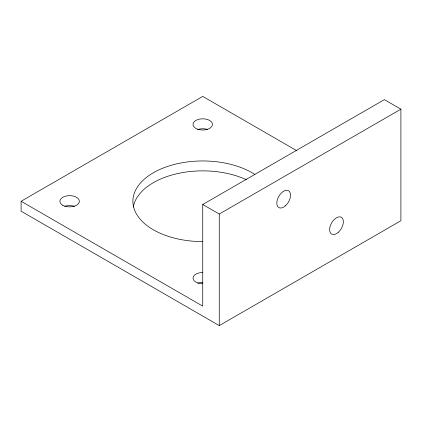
<?xml version="1.0" encoding="UTF-8"?>
<svg xmlns="http://www.w3.org/2000/svg" width="422" height="422" viewBox="0 0 422 422"><rect width="100%" height="100%" fill="white"/><g stroke="black" fill="none" stroke-linecap="round" stroke-linejoin="round"><path stroke-width="0.63" d="M21.1 201.268L202.734 306.135L202.734 204.491L384.368 99.624L400.9 109.171L400.9 220.732L219.266 325.594L21.1 211.185L21.1 201.268L202.734 96.406L296.682 150.643M202.734 204.491L219.266 214.033L400.9 109.171M219.266 214.033L219.266 325.594M202.734 283.732A9.717 5.607 0 0 1 193.018 278.119A9.717 5.607 0 0 1 202.734 272.512M197.876 283.178A9.717 5.607 0 0 1 202.734 282.429M64.761 206.326A9.717 5.607 0 0 1 74.478 206.326M197.876 129.475A9.717 5.607 0 0 1 207.592 129.475M133.262 207.086A69.836 40.317 0 0 1 175.774 173.991A69.836 40.317 0 0 1 246.443 179.74M202.734 241.59A69.836 40.317 0 0 1 139.038 184.741A69.836 40.317 0 0 1 254.962 174.508M62.751 205.234A9.717 5.607 0 0 0 79.009 202.724A9.717 5.607 0 0 0 67.109 195.85A9.717 5.607 0 0 0 62.751 205.234M338.27 232.327A9.717 5.607 -60 0 0 341.351 217.272A9.717 5.607 -60 0 0 329.856 227.469A9.717 5.607 -60 0 0 338.27 232.327M197.876 129.274A9.717 5.607 0 0 0 212.451 124.416A9.717 5.607 0 0 0 197.876 119.558A9.717 5.607 0 0 0 197.876 129.274M285.451 205.799A9.717 5.607 -60 0 0 288.532 190.749A9.717 5.607 -60 0 0 277.038 200.941A9.717 5.607 -60 0 0 285.451 205.799"/></g></svg>
